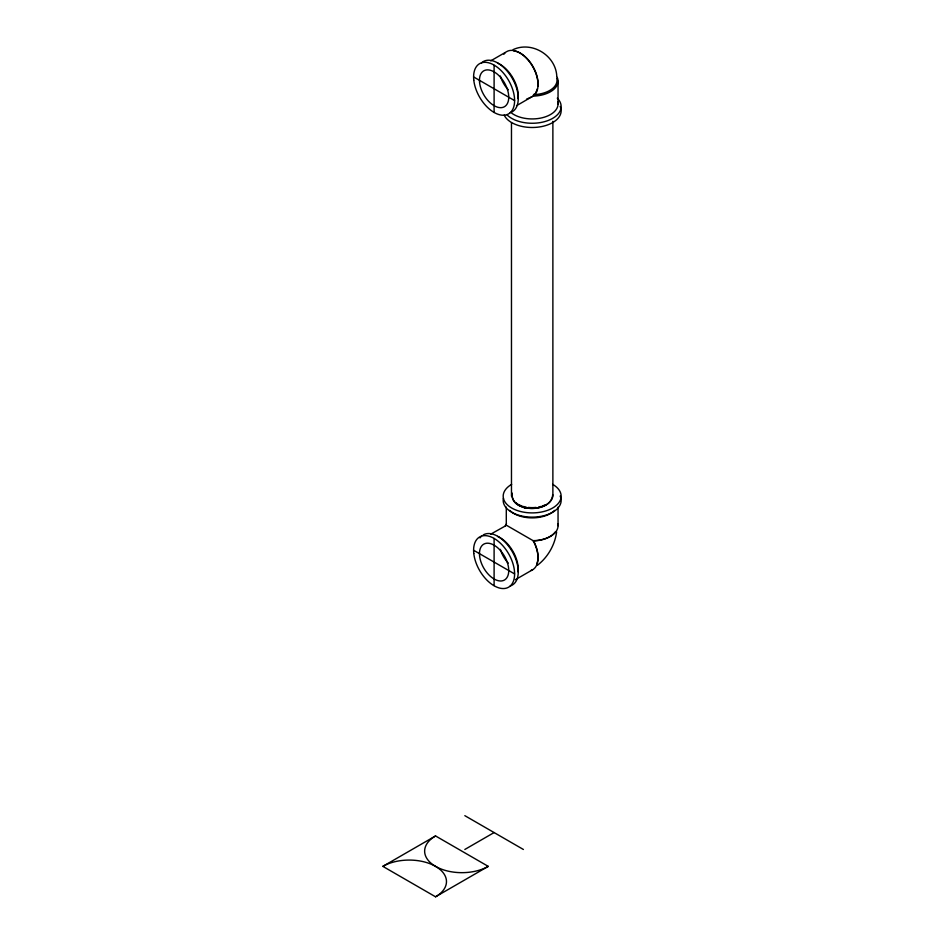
<?xml version="1.0" encoding="UTF-8"?>
<svg xmlns="http://www.w3.org/2000/svg" width="944" height="944" viewBox="0 0 944 944"><rect width="100%" height="100%" fill="white"/><g stroke="black" fill="none" stroke-linecap="round" stroke-linejoin="round"><path stroke-width="1.42" d="M506.515 523.802L505.205 526.056M552.7 494.609C551.603 513.713 509.961 512.946 512.167 493.075C509.347 512.639 549.62 513.194 552.877 496.166L552.877 121.339M556.606 531.956C554.895 545.018 547.78 557.349 537.313 565.373M534.398 93.963L533.1 96.076L516.51 105.728M490.727 60.853L506.786 51.578A25.877 14.939 60 0 1 531.791 65.065A25.877 14.939 60 0 1 534.245 95.238L533.1 96.076L535.543 95.981A25.877 14.939 0 0 0 557.161 77.302M490.632 534.221L506.515 525.312M515.377 579.699L532.664 569.716M382.851 866.368L435.55 835.947L488.249 866.368L435.55 896.8L382.851 866.368A37.264 21.511 0 0 1 435.55 866.368A37.264 21.511 0 0 0 488.249 866.368M464.826 849.47L494.101 832.561M532.168 96.689L526.575 99.155M513.111 49.619C532.251 40.745 556.228 55.779 556.807 76.806M533.502 94.624L535.413 94.553A24.839 14.349 0 0 0 556.795 78.458M507.176 525.69L533.502 540.888L535.413 540.818A24.839 14.349 0 0 0 555.119 532.086M473.617 76.948L514.598 100.607M473.617 550.269L514.598 573.928M464.826 815.663L523.389 849.47M533.502 540.888L534.398 542.576A24.839 14.349 60 0 1 536.688 564.016M558.046 81.172L558.046 103.993M558.046 507.211L558.046 525.749M511.471 122.803L511.471 496.166M506.291 507.105L506.291 525.183M494.101 65.313L494.101 112.442M494.101 538.434L494.101 585.563M435.55 835.947A37.264 21.511 0 0 0 435.55 866.368A37.264 21.511 0 0 1 435.55 896.8M545.278 504.792A19.871 11.47 0 0 1 542.104 506.114M540.959 506.456A19.871 11.47 0 0 1 538.552 507.034M536.05 507.424A19.871 11.47 0 0 1 528.286 507.424M525.784 507.034A19.871 11.47 0 0 1 523.377 506.456M522.233 506.114A19.871 11.47 0 0 1 519.058 504.792M518.114 504.285A19.871 11.47 0 0 1 515.884 502.751M497.571 63.071A25.877 14.939 60 0 1 518.103 98.636M503.872 54.268A25.877 14.939 60 0 1 505.205 52.746M513.737 50.941A24.839 14.349 60 0 1 537.879 86.27M537.431 88.618A24.839 14.349 60 0 1 535.673 92.488M560.17 106.424A28.981 16.732 0 0 1 539.673 126.921A28.981 16.732 0 0 1 504.167 115.085M557.267 98.164A28.981 16.732 0 0 1 546.659 121.021A28.981 16.732 0 0 1 507.07 114.897M557.821 102.046A25.877 14.939 0 0 1 542.068 117.799A25.877 14.939 0 0 1 511.636 113.091M481.511 62.87A28.981 16.732 60 0 1 512.262 78.305A28.981 16.732 60 0 1 510.244 112.643M508.261 89.751A20.709 11.953 60 0 1 500.344 76.027M497.571 536.393A25.877 14.939 60 0 1 518.103 571.946M530.87 570.506A25.877 14.939 60 0 0 534.245 542.824L533.1 540.664L535.543 540.57A25.877 14.939 0 0 0 557.821 523.802M552.665 484.343A28.981 16.732 0 0 1 552.665 508.002A28.981 16.732 0 0 1 511.672 508.002A28.981 16.732 0 0 1 511.672 484.343M560.17 496.072A28.981 16.732 0 0 1 534.068 517.1A28.981 16.732 0 0 1 503.435 498.208M524.25 507.955A20.709 11.953 0 0 1 526.811 507.447M554.576 510.409A25.877 14.939 0 0 1 509.76 510.409M480.012 537.903A28.981 16.732 60 0 1 481.511 536.192M483.269 534.882A28.981 16.732 60 0 1 513.17 553.278A28.981 16.732 60 0 1 510.244 585.964M508.261 563.072A20.709 11.953 60 0 1 500.344 549.349M473.782 80.134A28.981 16.732 60 0 0 506.586 114.755A28.981 16.732 60 0 0 501.948 71.437A28.981 16.732 60 0 0 473.782 80.134M479.587 82.612A20.709 11.953 60 0 0 503.022 107.333A20.709 11.953 60 0 0 499.706 76.393A20.709 11.953 60 0 0 479.587 82.612M473.782 553.455A28.981 16.732 60 0 0 506.586 588.077A28.981 16.732 60 0 0 501.948 544.759A28.981 16.732 60 0 0 473.782 553.455M479.587 555.922A20.709 11.953 60 0 0 503.022 580.654A20.709 11.953 60 0 0 499.706 549.715A20.709 11.953 60 0 0 479.587 555.922"/></g></svg>
